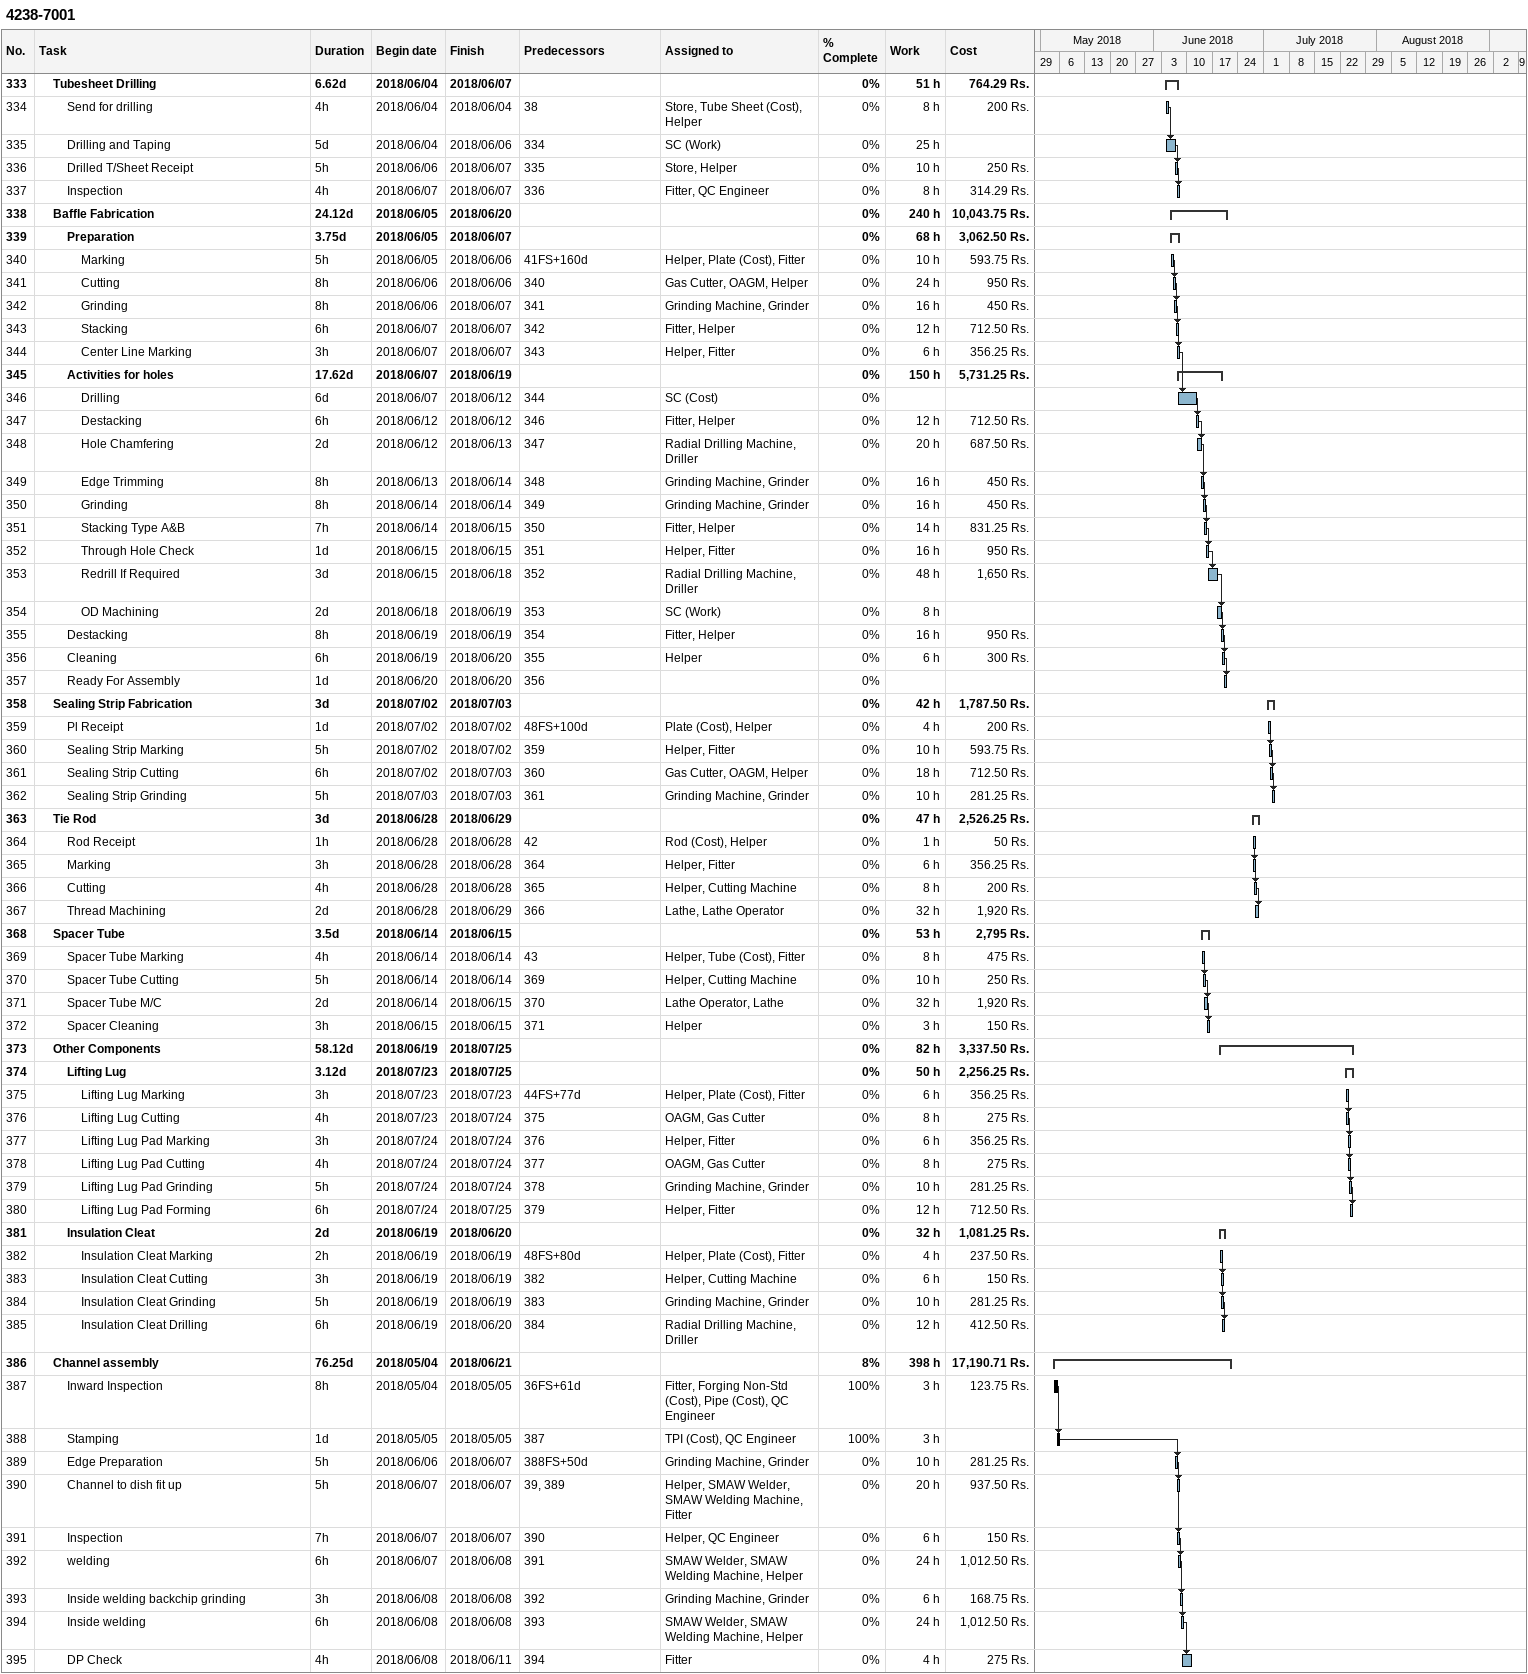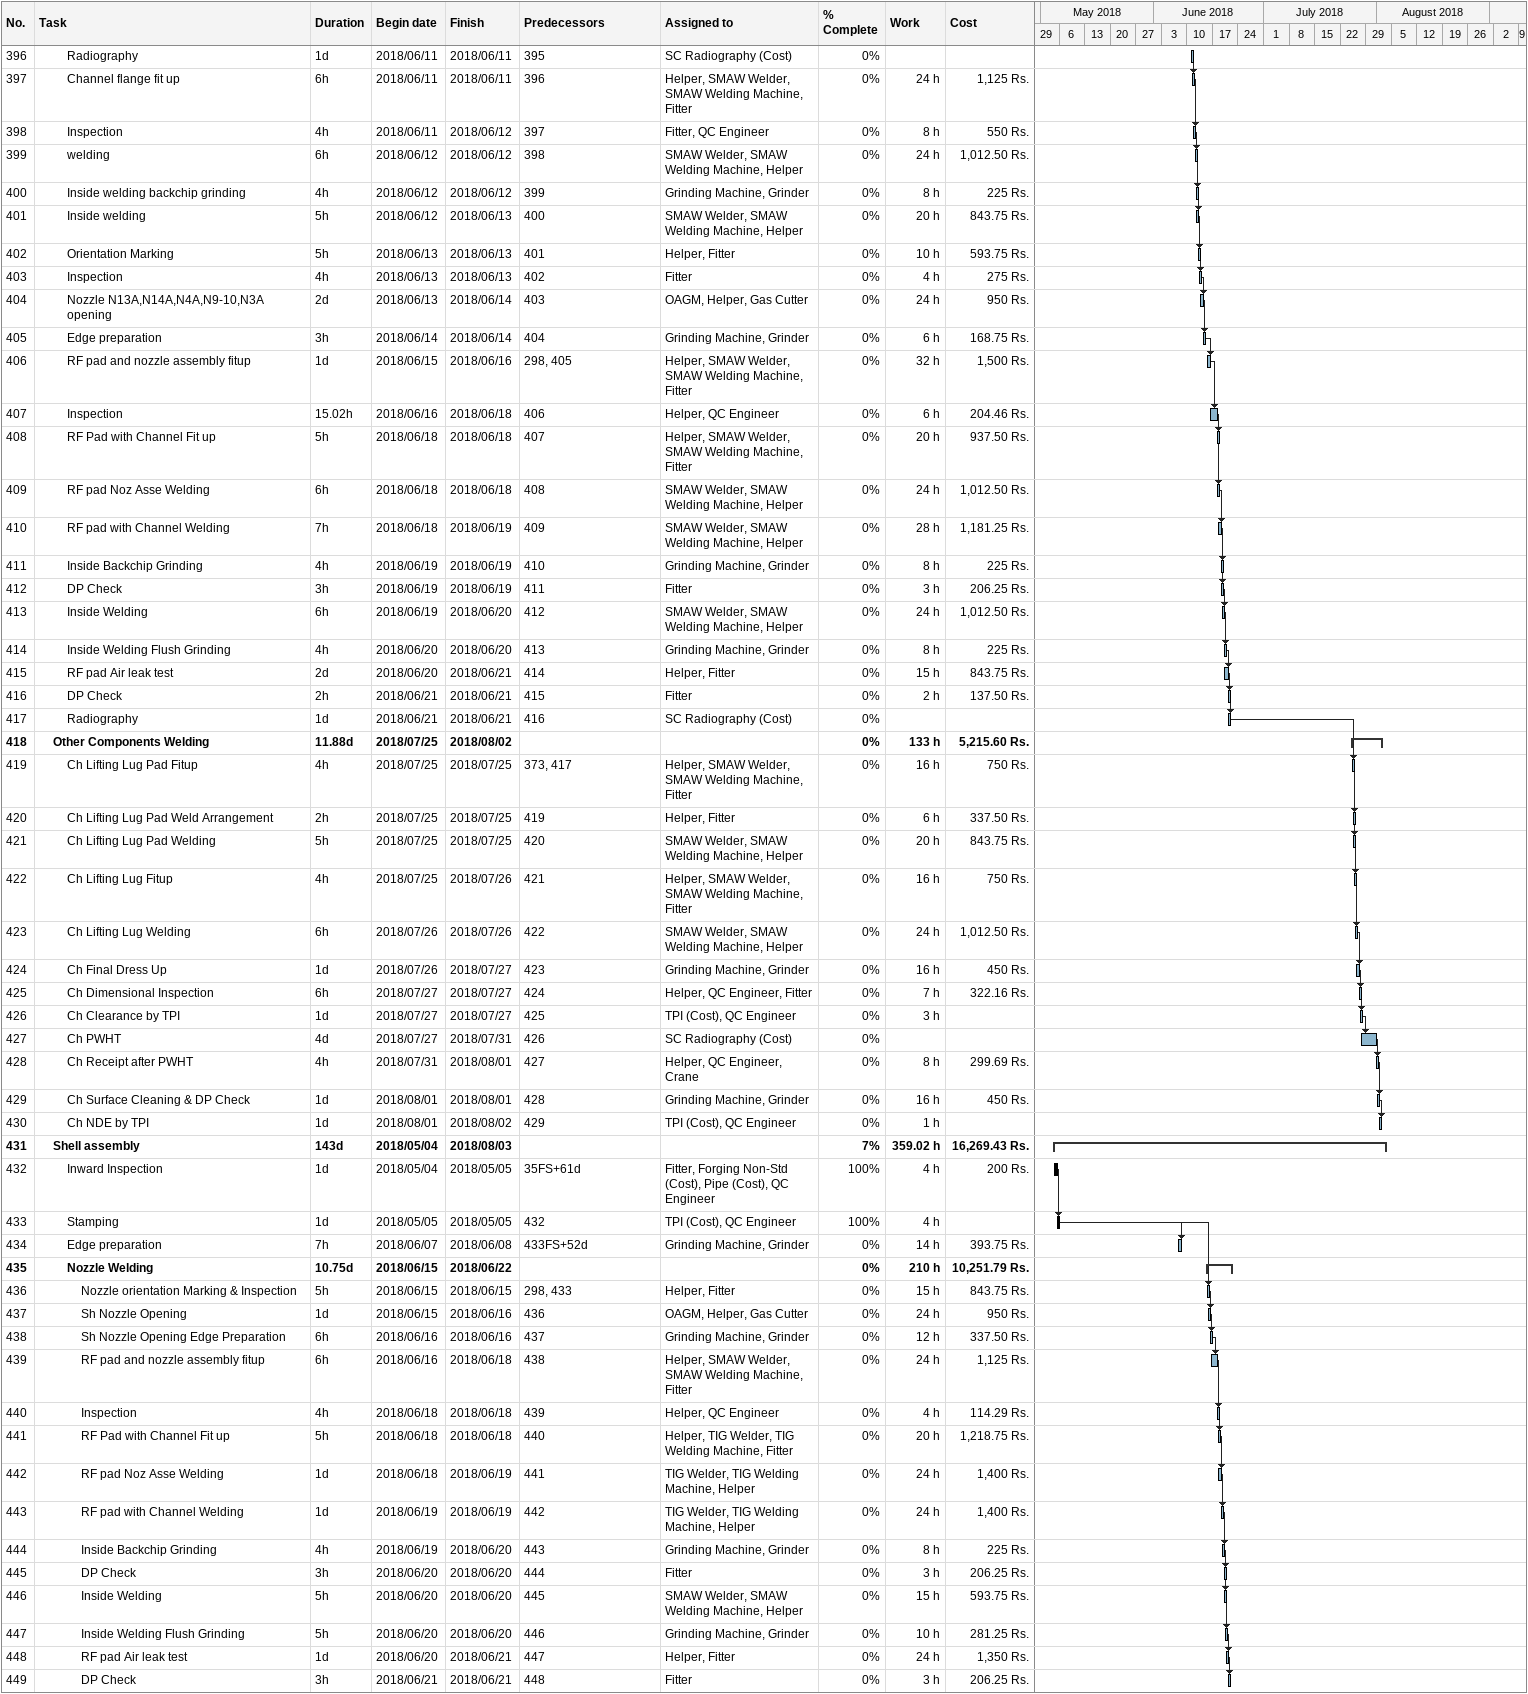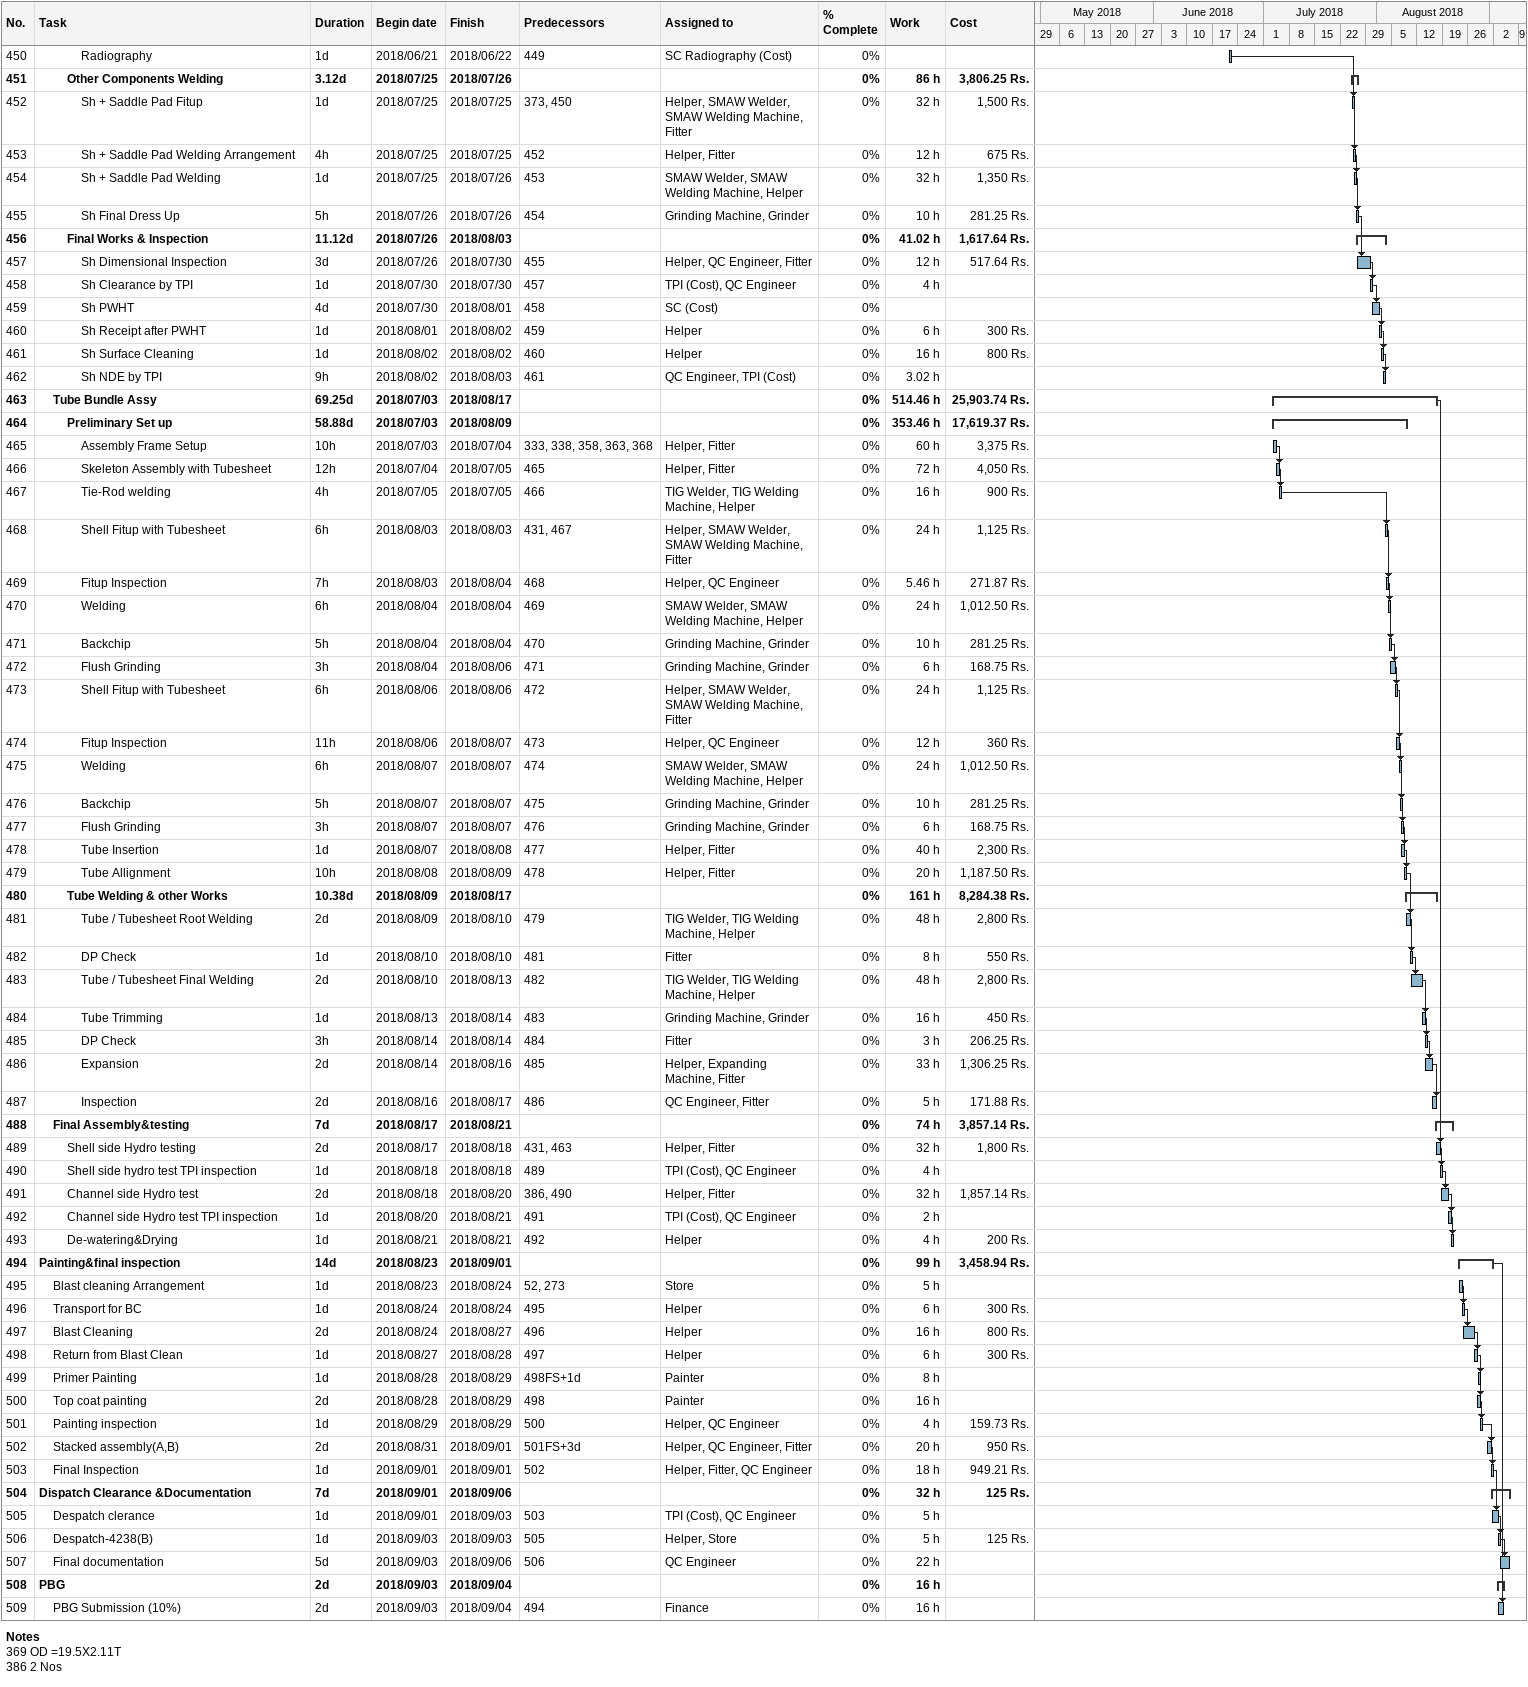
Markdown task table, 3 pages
4238-7001

| ID | Level | Task | Duration | Start | Finish | Predecessors | Resources | % complete | Work (h) | Cost (Rs.) |
|---|---|---|---|---|---|---|---|---|---|---|
| 333 | 2 | **Tubesheet Drilling** | 6.62d | 2018-06-04 | 2018-06-07 |  |  | 0 | 51 | 764.29 |
| 334 | 3 | Send for drilling | 4h | 2018-06-04 | 2018-06-04 | 38 | Store, Tube Sheet (Cost), Helper | 0 | 8 | 200 |
| 335 | 3 | Drilling and Taping | 5d | 2018-06-04 | 2018-06-06 | 334 | SC (Work) | 0 | 25 |  |
| 336 | 3 | Drilled T/Sheet Receipt | 5h | 2018-06-06 | 2018-06-07 | 335 | Store, Helper | 0 | 10 | 250 |
| 337 | 3 | Inspection | 4h | 2018-06-07 | 2018-06-07 | 336 | Fitter, QC Engineer | 0 | 8 | 314.29 |
| 338 | 2 | **Baffle Fabrication** | 24.12d | 2018-06-05 | 2018-06-20 |  |  | 0 | 240 | 10043.75 |
| 339 | 3 | **Preparation** | 3.75d | 2018-06-05 | 2018-06-07 |  |  | 0 | 68 | 3062.50 |
| 340 | 4 | Marking | 5h | 2018-06-05 | 2018-06-06 | 41FS+160d | Helper, Plate (Cost), Fitter | 0 | 10 | 593.75 |
| 341 | 4 | Cutting | 8h | 2018-06-06 | 2018-06-06 | 340 | Gas Cutter, OAGM, Helper | 0 | 24 | 950 |
| 342 | 4 | Grinding | 8h | 2018-06-06 | 2018-06-07 | 341 | Grinding Machine, Grinder | 0 | 16 | 450 |
| 343 | 4 | Stacking | 6h | 2018-06-07 | 2018-06-07 | 342 | Fitter, Helper | 0 | 12 | 712.50 |
| 344 | 4 | Center Line Marking | 3h | 2018-06-07 | 2018-06-07 | 343 | Helper, Fitter | 0 | 6 | 356.25 |
| 345 | 3 | **Activities for holes** | 17.62d | 2018-06-07 | 2018-06-19 |  |  | 0 | 150 | 5731.25 |
| 346 | 4 | Drilling | 6d | 2018-06-07 | 2018-06-12 | 344 | SC (Cost) | 0 |  |  |
| 347 | 4 | Destacking | 6h | 2018-06-12 | 2018-06-12 | 346 | Fitter, Helper | 0 | 12 | 712.50 |
| 348 | 4 | Hole Chamfering | 2d | 2018-06-12 | 2018-06-13 | 347 | Radial Drilling Machine, Driller | 0 | 20 | 687.50 |
| 349 | 4 | Edge Trimming | 8h | 2018-06-13 | 2018-06-14 | 348 | Grinding Machine, Grinder | 0 | 16 | 450 |
| 350 | 4 | Grinding | 8h | 2018-06-14 | 2018-06-14 | 349 | Grinding Machine, Grinder | 0 | 16 | 450 |
| 351 | 4 | Stacking Type A&B | 7h | 2018-06-14 | 2018-06-15 | 350 | Fitter, Helper | 0 | 14 | 831.25 |
| 352 | 4 | Through Hole Check | 1d | 2018-06-15 | 2018-06-15 | 351 | Helper, Fitter | 0 | 16 | 950 |
| 353 | 4 | Redrill If Required | 3d | 2018-06-15 | 2018-06-18 | 352 | Radial Drilling Machine, Driller | 0 | 48 | 1650 |
| 354 | 4 | OD Machining | 2d | 2018-06-18 | 2018-06-19 | 353 | SC (Work) | 0 | 8 |  |
| 355 | 3 | Destacking | 8h | 2018-06-19 | 2018-06-19 | 354 | Fitter, Helper | 0 | 16 | 950 |
| 356 | 3 | Cleaning | 6h | 2018-06-19 | 2018-06-20 | 355 | Helper | 0 | 6 | 300 |
| 357 | 3 | Ready For Assembly | 1d | 2018-06-20 | 2018-06-20 | 356 |  | 0 |  |  |
| 358 | 2 | **Sealing Strip Fabrication** | 3d | 2018-07-02 | 2018-07-03 |  |  | 0 | 42 | 1787.50 |
| 359 | 3 | Pl Receipt | 1d | 2018-07-02 | 2018-07-02 | 48FS+100d | Plate (Cost), Helper | 0 | 4 | 200 |
| 360 | 3 | Sealing Strip Marking | 5h | 2018-07-02 | 2018-07-02 | 359 | Helper, Fitter | 0 | 10 | 593.75 |
| 361 | 3 | Sealing Strip Cutting | 6h | 2018-07-02 | 2018-07-03 | 360 | Gas Cutter, OAGM, Helper | 0 | 18 | 712.50 |
| 362 | 3 | Sealing Strip Grinding | 5h | 2018-07-03 | 2018-07-03 | 361 | Grinding Machine, Grinder | 0 | 10 | 281.25 |
| 363 | 2 | **Tie Rod** | 3d | 2018-06-28 | 2018-06-29 |  |  | 0 | 47 | 2526.25 |
| 364 | 3 | Rod Receipt | 1h | 2018-06-28 | 2018-06-28 | 42 | Rod (Cost), Helper | 0 | 1 | 50 |
| 365 | 3 | Marking | 3h | 2018-06-28 | 2018-06-28 | 364 | Helper, Fitter | 0 | 6 | 356.25 |
| 366 | 3 | Cutting | 4h | 2018-06-28 | 2018-06-28 | 365 | Helper, Cutting Machine | 0 | 8 | 200 |
| 367 | 3 | Thread Machining | 2d | 2018-06-28 | 2018-06-29 | 366 | Lathe, Lathe Operator | 0 | 32 | 1920 |
| 368 | 2 | **Spacer Tube** | 3.5d | 2018-06-14 | 2018-06-15 |  |  | 0 | 53 | 2795 |
| 369 | 3 | Spacer Tube Marking | 4h | 2018-06-14 | 2018-06-14 | 43 | Helper, Tube (Cost), Fitter | 0 | 8 | 475 |
| 370 | 3 | Spacer Tube Cutting | 5h | 2018-06-14 | 2018-06-14 | 369 | Helper, Cutting Machine | 0 | 10 | 250 |
| 371 | 3 | Spacer Tube M/C | 2d | 2018-06-14 | 2018-06-15 | 370 | Lathe Operator, Lathe | 0 | 32 | 1920 |
| 372 | 3 | Spacer Cleaning | 3h | 2018-06-15 | 2018-06-15 | 371 | Helper | 0 | 3 | 150 |
| 373 | 2 | **Other Components** | 58.12d | 2018-06-19 | 2018-07-25 |  |  | 0 | 82 | 3337.50 |
| 374 | 3 | **Lifting Lug** | 3.12d | 2018-07-23 | 2018-07-25 |  |  | 0 | 50 | 2256.25 |
| 375 | 4 | Lifting Lug Marking | 3h | 2018-07-23 | 2018-07-23 | 44FS+77d | Helper, Plate (Cost), Fitter | 0 | 6 | 356.25 |
| 376 | 4 | Lifting Lug Cutting | 4h | 2018-07-23 | 2018-07-24 | 375 | OAGM, Gas Cutter | 0 | 8 | 275 |
| 377 | 4 | Lifting Lug Pad Marking | 3h | 2018-07-24 | 2018-07-24 | 376 | Helper, Fitter | 0 | 6 | 356.25 |
| 378 | 4 | Lifting Lug Pad Cutting | 4h | 2018-07-24 | 2018-07-24 | 377 | OAGM, Gas Cutter | 0 | 8 | 275 |
| 379 | 4 | Lifting Lug Pad Grinding | 5h | 2018-07-24 | 2018-07-24 | 378 | Grinding Machine, Grinder | 0 | 10 | 281.25 |
| 380 | 4 | Lifting Lug Pad Forming | 6h | 2018-07-24 | 2018-07-25 | 379 | Helper, Fitter | 0 | 12 | 712.50 |
| 381 | 3 | **Insulation Cleat** | 2d | 2018-06-19 | 2018-06-20 |  |  | 0 | 32 | 1081.25 |
| 382 | 4 | Insulation Cleat Marking | 2h | 2018-06-19 | 2018-06-19 | 48FS+80d | Helper, Plate (Cost), Fitter | 0 | 4 | 237.50 |
| 383 | 4 | Insulation Cleat Cutting | 3h | 2018-06-19 | 2018-06-19 | 382 | Helper, Cutting Machine | 0 | 6 | 150 |
| 384 | 4 | Insulation Cleat Grinding | 5h | 2018-06-19 | 2018-06-19 | 383 | Grinding Machine, Grinder | 0 | 10 | 281.25 |
| 385 | 4 | Insulation Cleat Drilling | 6h | 2018-06-19 | 2018-06-20 | 384 | Radial Drilling Machine, Driller | 0 | 12 | 412.50 |
| 386 | 2 | **Channel assembly** | 76.25d | 2018-05-04 | 2018-06-21 |  |  | 8 | 398 | 17190.71 |
| 387 | 3 | Inward Inspection | 8h | 2018-05-04 | 2018-05-05 | 36FS+61d | Fitter, Forging Non-Std (Cost), Pipe (Cost), QC Engineer | 100 | 3 | 123.75 |
| 388 | 3 | Stamping | 1d | 2018-05-05 | 2018-05-05 | 387 | TPI (Cost), QC Engineer | 100 | 3 |  |
| 389 | 3 | Edge Preparation | 5h | 2018-06-06 | 2018-06-07 | 388FS+50d | Grinding Machine, Grinder | 0 | 10 | 281.25 |
| 390 | 3 | Channel to dish fit up | 5h | 2018-06-07 | 2018-06-07 | 39, 389 | Helper, SMAW Welder, SMAW Welding Machine, Fitter | 0 | 20 | 937.50 |
| 391 | 3 | Inspection | 7h | 2018-06-07 | 2018-06-07 | 390 | Helper, QC Engineer | 0 | 6 | 150 |
| 392 | 3 | welding | 6h | 2018-06-07 | 2018-06-08 | 391 | SMAW Welder, SMAW Welding Machine, Helper | 0 | 24 | 1012.50 |
| 393 | 3 | Inside welding backchip grinding | 3h | 2018-06-08 | 2018-06-08 | 392 | Grinding Machine, Grinder | 0 | 6 | 168.75 |
| 394 | 3 | Inside welding | 6h | 2018-06-08 | 2018-06-08 | 393 | SMAW Welder, SMAW Welding Machine, Helper | 0 | 24 | 1012.50 |
| 395 | 3 | DP Check | 4h | 2018-06-08 | 2018-06-11 | 394 | Fitter | 0 | 4 | 275 |
| 396 | 3 | Radiography | 1d | 2018-06-11 | 2018-06-11 | 395 | SC Radiography (Cost) | 0 |  |  |
| 397 | 3 | Channel flange fit up | 6h | 2018-06-11 | 2018-06-11 | 396 | Helper, SMAW Welder, SMAW Welding Machine, Fitter | 0 | 24 | 1125 |
| 398 | 3 | Inspection | 4h | 2018-06-11 | 2018-06-12 | 397 | Fitter, QC Engineer | 0 | 8 | 550 |
| 399 | 3 | welding | 6h | 2018-06-12 | 2018-06-12 | 398 | SMAW Welder, SMAW Welding Machine, Helper | 0 | 24 | 1012.50 |
| 400 | 3 | Inside welding backchip grinding | 4h | 2018-06-12 | 2018-06-12 | 399 | Grinding Machine, Grinder | 0 | 8 | 225 |
| 401 | 3 | Inside welding | 5h | 2018-06-12 | 2018-06-13 | 400 | SMAW Welder, SMAW Welding Machine, Helper | 0 | 20 | 843.75 |
| 402 | 3 | Orientation Marking | 5h | 2018-06-13 | 2018-06-13 | 401 | Helper, Fitter | 0 | 10 | 593.75 |
| 403 | 3 | Inspection | 4h | 2018-06-13 | 2018-06-13 | 402 | Fitter | 0 | 4 | 275 |
| 404 | 3 | Nozzle N13A,N14A,N4A,N9-10,N3A opening | 2d | 2018-06-13 | 2018-06-14 | 403 | OAGM, Helper, Gas Cutter | 0 | 24 | 950 |
| 405 | 3 | Edge preparation | 3h | 2018-06-14 | 2018-06-14 | 404 | Grinding Machine, Grinder | 0 | 6 | 168.75 |
| 406 | 3 | RF pad and nozzle assembly fitup | 1d | 2018-06-15 | 2018-06-16 | 298, 405 | Helper, SMAW Welder, SMAW Welding Machine, Fitter | 0 | 32 | 1500 |
| 407 | 3 | Inspection | 15.02h | 2018-06-16 | 2018-06-18 | 406 | Helper, QC Engineer | 0 | 6 | 204.46 |
| 408 | 3 | RF Pad with Channel Fit up | 5h | 2018-06-18 | 2018-06-18 | 407 | Helper, SMAW Welder, SMAW Welding Machine, Fitter | 0 | 20 | 937.50 |
| 409 | 3 | RF pad Noz Asse Welding | 6h | 2018-06-18 | 2018-06-18 | 408 | SMAW Welder, SMAW Welding Machine, Helper | 0 | 24 | 1012.50 |
| 410 | 3 | RF pad with Channel Welding | 7h | 2018-06-18 | 2018-06-19 | 409 | SMAW Welder, SMAW Welding Machine, Helper | 0 | 28 | 1181.25 |
| 411 | 3 | Inside Backchip Grinding | 4h | 2018-06-19 | 2018-06-19 | 410 | Grinding Machine, Grinder | 0 | 8 | 225 |
| 412 | 3 | DP Check | 3h | 2018-06-19 | 2018-06-19 | 411 | Fitter | 0 | 3 | 206.25 |
| 413 | 3 | Inside Welding | 6h | 2018-06-19 | 2018-06-20 | 412 | SMAW Welder, SMAW Welding Machine, Helper | 0 | 24 | 1012.50 |
| 414 | 3 | Inside Welding Flush Grinding | 4h | 2018-06-20 | 2018-06-20 | 413 | Grinding Machine, Grinder | 0 | 8 | 225 |
| 415 | 3 | RF pad Air leak test | 2d | 2018-06-20 | 2018-06-21 | 414 | Helper, Fitter | 0 | 15 | 843.75 |
| 416 | 3 | DP Check | 2h | 2018-06-21 | 2018-06-21 | 415 | Fitter | 0 | 2 | 137.50 |
| 417 | 3 | Radiography | 1d | 2018-06-21 | 2018-06-21 | 416 | SC Radiography (Cost) | 0 |  |  |
| 418 | 2 | **Other Components Welding** | 11.88d | 2018-07-25 | 2018-08-02 |  |  | 0 | 133 | 5215.60 |
| 419 | 3 | Ch Lifting Lug Pad Fitup | 4h | 2018-07-25 | 2018-07-25 | 373, 417 | Helper, SMAW Welder, SMAW Welding Machine, Fitter | 0 | 16 | 750 |
| 420 | 3 | Ch Lifting Lug Pad Weld Arrangement | 2h | 2018-07-25 | 2018-07-25 | 419 | Helper, Fitter | 0 | 6 | 337.50 |
| 421 | 3 | Ch Lifting Lug Pad Welding | 5h | 2018-07-25 | 2018-07-25 | 420 | SMAW Welder, SMAW Welding Machine, Helper | 0 | 20 | 843.75 |
| 422 | 3 | Ch Lifting Lug Fitup | 4h | 2018-07-25 | 2018-07-26 | 421 | Helper, SMAW Welder, SMAW Welding Machine, Fitter | 0 | 16 | 750 |
| 423 | 3 | Ch Lifting Lug Welding | 6h | 2018-07-26 | 2018-07-26 | 422 | SMAW Welder, SMAW Welding Machine, Helper | 0 | 24 | 1012.50 |
| 424 | 3 | Ch Final Dress Up | 1d | 2018-07-26 | 2018-07-27 | 423 | Grinding Machine, Grinder | 0 | 16 | 450 |
| 425 | 3 | Ch Dimensional Inspection | 6h | 2018-07-27 | 2018-07-27 | 424 | Helper, QC Engineer, Fitter | 0 | 7 | 322.16 |
| 426 | 3 | Ch Clearance by TPI | 1d | 2018-07-27 | 2018-07-27 | 425 | TPI (Cost), QC Engineer | 0 | 3 |  |
| 427 | 3 | Ch PWHT | 4d | 2018-07-27 | 2018-07-31 | 426 | SC Radiography (Cost) | 0 |  |  |
| 428 | 3 | Ch Receipt after PWHT | 4h | 2018-07-31 | 2018-08-01 | 427 | Helper, QC Engineer, Crane | 0 | 8 | 299.69 |
| 429 | 3 | Ch Surface Cleaning & DP Check | 1d | 2018-08-01 | 2018-08-01 | 428 | Grinding Machine, Grinder | 0 | 16 | 450 |
| 430 | 3 | Ch NDE by TPI | 1d | 2018-08-01 | 2018-08-02 | 429 | TPI (Cost), QC Engineer | 0 | 1 |  |
| 431 | 2 | **Shell assembly** | 143d | 2018-05-04 | 2018-08-03 |  |  | 7 | 359.02 | 16269.43 |
| 432 | 3 | Inward Inspection | 1d | 2018-05-04 | 2018-05-05 | 35FS+61d | Fitter, Forging Non-Std (Cost), Pipe (Cost), QC Engineer | 100 | 4 | 200 |
| 433 | 3 | Stamping | 1d | 2018-05-05 | 2018-05-05 | 432 | TPI (Cost), QC Engineer | 100 | 4 |  |
| 434 | 3 | Edge preparation | 7h | 2018-06-07 | 2018-06-08 | 433FS+52d | Grinding Machine, Grinder | 0 | 14 | 393.75 |
| 435 | 3 | **Nozzle Welding** | 10.75d | 2018-06-15 | 2018-06-22 |  |  | 0 | 210 | 10251.79 |
| 436 | 4 | Nozzle orientation Marking & Inspection | 5h | 2018-06-15 | 2018-06-15 | 298, 433 | Helper, Fitter | 0 | 15 | 843.75 |
| 437 | 4 | Sh Nozzle Opening | 1d | 2018-06-15 | 2018-06-16 | 436 | OAGM, Helper, Gas Cutter | 0 | 24 | 950 |
| 438 | 4 | Sh Nozzle Opening Edge Preparation | 6h | 2018-06-16 | 2018-06-16 | 437 | Grinding Machine, Grinder | 0 | 12 | 337.50 |
| 439 | 4 | RF pad and nozzle assembly fitup | 6h | 2018-06-16 | 2018-06-18 | 438 | Helper, SMAW Welder, SMAW Welding Machine, Fitter | 0 | 24 | 1125 |
| 440 | 4 | Inspection | 4h | 2018-06-18 | 2018-06-18 | 439 | Helper, QC Engineer | 0 | 4 | 114.29 |
| 441 | 4 | RF Pad with Channel Fit up | 5h | 2018-06-18 | 2018-06-18 | 440 | Helper, TIG Welder, TIG Welding Machine, Fitter | 0 | 20 | 1218.75 |
| 442 | 4 | RF pad Noz Asse Welding | 1d | 2018-06-18 | 2018-06-19 | 441 | TIG Welder, TIG Welding Machine, Helper | 0 | 24 | 1400 |
| 443 | 4 | RF pad with Channel Welding | 1d | 2018-06-19 | 2018-06-19 | 442 | TIG Welder, TIG Welding Machine, Helper | 0 | 24 | 1400 |
| 444 | 4 | Inside Backchip Grinding | 4h | 2018-06-19 | 2018-06-20 | 443 | Grinding Machine, Grinder | 0 | 8 | 225 |
| 445 | 4 | DP Check | 3h | 2018-06-20 | 2018-06-20 | 444 | Fitter | 0 | 3 | 206.25 |
| 446 | 4 | Inside Welding | 5h | 2018-06-20 | 2018-06-20 | 445 | SMAW Welder, SMAW Welding Machine, Helper | 0 | 15 | 593.75 |
| 447 | 4 | Inside Welding Flush Grinding | 5h | 2018-06-20 | 2018-06-20 | 446 | Grinding Machine, Grinder | 0 | 10 | 281.25 |
| 448 | 4 | RF pad Air leak test | 1d | 2018-06-20 | 2018-06-21 | 447 | Helper, Fitter | 0 | 24 | 1350 |
| 449 | 4 | DP Check | 3h | 2018-06-21 | 2018-06-21 | 448 | Fitter | 0 | 3 | 206.25 |
| 450 | 4 | Radiography | 1d | 2018-06-21 | 2018-06-22 | 449 | SC Radiography (Cost) | 0 |  |  |
| 451 | 3 | **Other Components Welding** | 3.12d | 2018-07-25 | 2018-07-26 |  |  | 0 | 86 | 3806.25 |
| 452 | 4 | Sh + Saddle Pad Fitup | 1d | 2018-07-25 | 2018-07-25 | 373, 450 | Helper, SMAW Welder, SMAW Welding Machine, Fitter | 0 | 32 | 1500 |
| 453 | 4 | Sh + Saddle Pad Welding Arrangement | 4h | 2018-07-25 | 2018-07-25 | 452 | Helper, Fitter | 0 | 12 | 675 |
| 454 | 4 | Sh + Saddle Pad Welding | 1d | 2018-07-25 | 2018-07-26 | 453 | SMAW Welder, SMAW Welding Machine, Helper | 0 | 32 | 1350 |
| 455 | 4 | Sh Final Dress Up | 5h | 2018-07-26 | 2018-07-26 | 454 | Grinding Machine, Grinder | 0 | 10 | 281.25 |
| 456 | 3 | **Final Works & Inspection** | 11.12d | 2018-07-26 | 2018-08-03 |  |  | 0 | 41.02 | 1617.64 |
| 457 | 4 | Sh Dimensional Inspection | 3d | 2018-07-26 | 2018-07-30 | 455 | Helper, QC Engineer, Fitter | 0 | 12 | 517.64 |
| 458 | 4 | Sh Clearance by TPI | 1d | 2018-07-30 | 2018-07-30 | 457 | TPI (Cost), QC Engineer | 0 | 4 |  |
| 459 | 4 | Sh PWHT | 4d | 2018-07-30 | 2018-08-01 | 458 | SC (Cost) | 0 |  |  |
| 460 | 4 | Sh Receipt after PWHT | 1d | 2018-08-01 | 2018-08-02 | 459 | Helper | 0 | 6 | 300 |
| 461 | 4 | Sh Surface Cleaning | 1d | 2018-08-02 | 2018-08-02 | 460 | Helper | 0 | 16 | 800 |
| 462 | 4 | Sh NDE by TPI | 9h | 2018-08-02 | 2018-08-03 | 461 | QC Engineer, TPI (Cost) | 0 | 3.02 |  |
| 463 | 2 | **Tube Bundle Assy** | 69.25d | 2018-07-03 | 2018-08-17 |  |  | 0 | 514.46 | 25903.74 |
| 464 | 3 | **Preliminary Set up** | 58.88d | 2018-07-03 | 2018-08-09 |  |  | 0 | 353.46 | 17619.37 |
| 465 | 4 | Assembly Frame Setup | 10h | 2018-07-03 | 2018-07-04 | 333, 338, 358, 363, 368 | Helper, Fitter | 0 | 60 | 3375 |
| 466 | 4 | Skeleton Assembly with Tubesheet | 12h | 2018-07-04 | 2018-07-05 | 465 | Helper, Fitter | 0 | 72 | 4050 |
| 467 | 4 | Tie-Rod welding | 4h | 2018-07-05 | 2018-07-05 | 466 | TIG Welder, TIG Welding Machine, Helper | 0 | 16 | 900 |
| 468 | 4 | Shell Fitup with Tubesheet | 6h | 2018-08-03 | 2018-08-03 | 431, 467 | Helper, SMAW Welder, SMAW Welding Machine, Fitter | 0 | 24 | 1125 |
| 469 | 4 | Fitup Inspection | 7h | 2018-08-03 | 2018-08-04 | 468 | Helper, QC Engineer | 0 | 5.46 | 271.87 |
| 470 | 4 | Welding | 6h | 2018-08-04 | 2018-08-04 | 469 | SMAW Welder, SMAW Welding Machine, Helper | 0 | 24 | 1012.50 |
| 471 | 4 | Backchip | 5h | 2018-08-04 | 2018-08-04 | 470 | Grinding Machine, Grinder | 0 | 10 | 281.25 |
| 472 | 4 | Flush Grinding | 3h | 2018-08-04 | 2018-08-06 | 471 | Grinding Machine, Grinder | 0 | 6 | 168.75 |
| 473 | 4 | Shell Fitup with Tubesheet | 6h | 2018-08-06 | 2018-08-06 | 472 | Helper, SMAW Welder, SMAW Welding Machine, Fitter | 0 | 24 | 1125 |
| 474 | 4 | Fitup Inspection | 11h | 2018-08-06 | 2018-08-07 | 473 | Helper, QC Engineer | 0 | 12 | 360 |
| 475 | 4 | Welding | 6h | 2018-08-07 | 2018-08-07 | 474 | SMAW Welder, SMAW Welding Machine, Helper | 0 | 24 | 1012.50 |
| 476 | 4 | Backchip | 5h | 2018-08-07 | 2018-08-07 | 475 | Grinding Machine, Grinder | 0 | 10 | 281.25 |
| 477 | 4 | Flush Grinding | 3h | 2018-08-07 | 2018-08-07 | 476 | Grinding Machine, Grinder | 0 | 6 | 168.75 |
| 478 | 4 | Tube Insertion | 1d | 2018-08-07 | 2018-08-08 | 477 | Helper, Fitter | 0 | 40 | 2300 |
| 479 | 4 | Tube Allignment | 10h | 2018-08-08 | 2018-08-09 | 478 | Helper, Fitter | 0 | 20 | 1187.50 |
| 480 | 3 | **Tube Welding & other Works** | 10.38d | 2018-08-09 | 2018-08-17 |  |  | 0 | 161 | 8284.38 |
| 481 | 4 | Tube / Tubesheet Root Welding | 2d | 2018-08-09 | 2018-08-10 | 479 | TIG Welder, TIG Welding Machine, Helper | 0 | 48 | 2800 |
| 482 | 4 | DP Check | 1d | 2018-08-10 | 2018-08-10 | 481 | Fitter | 0 | 8 | 550 |
| 483 | 4 | Tube / Tubesheet Final Welding | 2d | 2018-08-10 | 2018-08-13 | 482 | TIG Welder, TIG Welding Machine, Helper | 0 | 48 | 2800 |
| 484 | 4 | Tube Trimming | 1d | 2018-08-13 | 2018-08-14 | 483 | Grinding Machine, Grinder | 0 | 16 | 450 |
| 485 | 4 | DP Check | 3h | 2018-08-14 | 2018-08-14 | 484 | Fitter | 0 | 3 | 206.25 |
| 486 | 4 | Expansion | 2d | 2018-08-14 | 2018-08-16 | 485 | Helper, Expanding Machine, Fitter | 0 | 33 | 1306.25 |
| 487 | 4 | Inspection | 2d | 2018-08-16 | 2018-08-17 | 486 | QC Engineer, Fitter | 0 | 5 | 171.88 |
| 488 | 2 | **Final Assembly&testing** | 7d | 2018-08-17 | 2018-08-21 |  |  | 0 | 74 | 3857.14 |
| 489 | 3 | Shell side Hydro testing | 2d | 2018-08-17 | 2018-08-18 | 431, 463 | Helper, Fitter | 0 | 32 | 1800 |
| 490 | 3 | Shell side hydro test TPI inspection | 1d | 2018-08-18 | 2018-08-18 | 489 | TPI (Cost), QC Engineer | 0 | 4 |  |
| 491 | 3 | Channel side Hydro test | 2d | 2018-08-18 | 2018-08-20 | 386, 490 | Helper, Fitter | 0 | 32 | 1857.14 |
| 492 | 3 | Channel side Hydro test TPI inspection | 1d | 2018-08-20 | 2018-08-21 | 491 | TPI (Cost), QC Engineer | 0 | 2 |  |
| 493 | 3 | De-watering&Drying | 1d | 2018-08-21 | 2018-08-21 | 492 | Helper | 0 | 4 | 200 |
| 494 | 1 | **Painting&final inspection** | 14d | 2018-08-23 | 2018-09-01 |  |  | 0 | 99 | 3458.94 |
| 495 | 2 | Blast cleaning Arrangement | 1d | 2018-08-23 | 2018-08-24 | 52, 273 | Store | 0 | 5 |  |
| 496 | 2 | Transport for BC | 1d | 2018-08-24 | 2018-08-24 | 495 | Helper | 0 | 6 | 300 |
| 497 | 2 | Blast Cleaning | 2d | 2018-08-24 | 2018-08-27 | 496 | Helper | 0 | 16 | 800 |
| 498 | 2 | Return from Blast Clean | 1d | 2018-08-27 | 2018-08-28 | 497 | Helper | 0 | 6 | 300 |
| 499 | 2 | Primer Painting | 1d | 2018-08-28 | 2018-08-29 | 498FS+1d | Painter | 0 | 8 |  |
| 500 | 2 | Top coat painting | 2d | 2018-08-28 | 2018-08-29 | 498 | Painter | 0 | 16 |  |
| 501 | 2 | Painting inspection | 1d | 2018-08-29 | 2018-08-29 | 500 | Helper, QC Engineer | 0 | 4 | 159.73 |
| 502 | 2 | Stacked assembly(A,B) | 2d | 2018-08-31 | 2018-09-01 | 501FS+3d | Helper, QC Engineer, Fitter | 0 | 20 | 950 |
| 503 | 2 | Final Inspection | 1d | 2018-09-01 | 2018-09-01 | 502 | Helper, Fitter, QC Engineer | 0 | 18 | 949.21 |
| 504 | 1 | **Dispatch Clearance &Documentation** | 7d | 2018-09-01 | 2018-09-06 |  |  | 0 | 32 | 125 |
| 505 | 2 | Despatch clerance | 1d | 2018-09-01 | 2018-09-03 | 503 | TPI (Cost), QC Engineer | 0 | 5 |  |
| 506 | 2 | Despatch-4238(B) | 1d | 2018-09-03 | 2018-09-03 | 505 | Helper, Store | 0 | 5 | 125 |
| 507 | 2 | Final documentation | 5d | 2018-09-03 | 2018-09-06 | 506 | QC Engineer | 0 | 22 |  |
| 508 | 1 | **PBG** | 2d | 2018-09-03 | 2018-09-04 |  |  | 0 | 16 |  |
| 509 | 2 | PBG Submission (10%) | 2d | 2018-09-03 | 2018-09-04 | 494 | Finance | 0 | 16 |  |

Notes
- 369: OD =19.5X2.11T
- 386: 2 Nos
